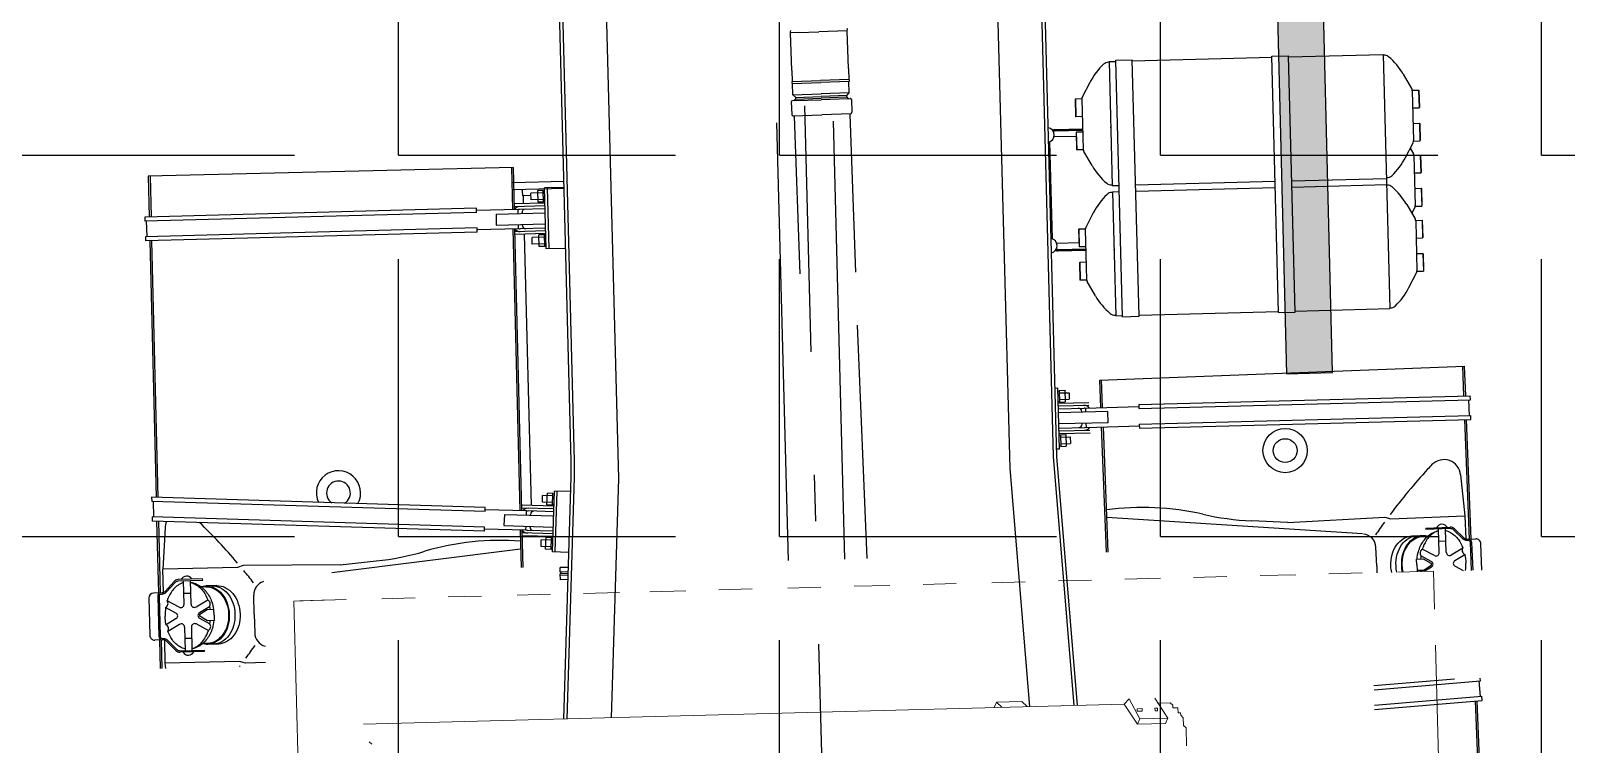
# Model space of a CAD drawing. Header units: metres. Extents: x 668617 to 675126, y 2286318 to 2293677.
# Drawn here: x 669903.33 to 669906.654, y 2287274.101 to 2287275.645 of the extents above; entities that cross this region are included whole.
import ezdxf

# ---------------------------------------------------------------- set-up
doc = ezdxf.new("R2010")
doc.units = ezdxf.units.M
doc.header["$MEASUREMENT"] = 0
doc.linetypes.add('DASHDOT2', pattern=[12.7, 6.35, -3.175, 0, -3.175])
for name, color, linetype in [('2', 7, 'Continuous'), ('DMTG-SH-LINEA DISCONTINUA', 252, 'Continuous'), ('DMTG-ZONA-TRABAJO', 250, 'Continuous')]:
    doc.layers.add(name, color=color, linetype=linetype)

# ---------------------------------------------------------------- blocks, each defined once
blk = doc.blocks.new('A$C0C9960AB')
at = {"layer": '2'}
for p, q in [((978.3, 1183.3), (978.2, 1198.5)), ((1054.2, 1207.6), (987.2, 1207.6)), ((1063.3, 1183.3), (1063.2, 1198.6)), ((1159, 598.5), (1193.1, 1197.8)), ((1166.5, 598), (1200.7, 1197.8)), ((1200.7, 1197.8), (1193.1, 1197.8)), ((1194.4, 596.5), (1228.7, 1197.7)), ((1228.6, 1195.2), (1200.5, 1195.3)), ((1201.9, 596), (1236.2, 1197.7)), ((1236.2, 1197.7), (1228.7, 1197.7)), ((1706.8, 1196.7), (1699.3, 1196.7)), ((1699.3, 597.5), (1699.3, 1196.7)), ((1706.8, 597.5), (1706.8, 1196.7)), ((1734.8, 1194.2), (1706.8, 1194.2)), ((1742.3, 1196.6), (1734.8, 1196.7)), ((1734.8, 597.5), (1734.8, 1196.7)), ((1742.3, 597.5), (1742.3, 1196.6)), ((978.3, 1190.3), (926.6, 1190.4)), ((978.3, 1187.1), (926.6, 1187.2)), ((926.6, 1180.3), (935.6, 1181)), ((935.5, 1046.6), (935.8, 1181)), ((935.6, 1181), (977.9, 1180.9)), ((958.5, 1161.2), (975.9, 1177.8)), ((1057.3, 1191.4), (984.3, 1191.4)), ((1057.3, 1188.9), (984.3, 1188.9)), ((1005.4, 1153.4), (993.2, 1174.8)), ((1015.9, 1159.3), (1005.3, 1177.8)), ((1025.9, 1159.3), (1036.6, 1177.6)), ((1036.3, 1153.2), (1048.7, 1174.5)), ((1192.7, 1189.8), (1063.3, 1190.1)), ((1192.5, 1186.7), (1063.3, 1186.9)), ((1063.7, 1180.7), (1106, 1180.6)), ((1083, 1161.3), (1065.6, 1177.9)), ((1105.5, 1046.2), (1105.8, 1180.6)), ((1180.1, 1175), (1106, 1180.6)), ((1699.3, 1185.6), (1235.6, 1186.6)), ((1699.3, 1188.7), (1235.7, 1189.7)), ((1815.8, 1188.5), (1742.3, 1188.6)), ((1815.8, 1185.3), (1742.3, 1185.5)), ((1814.4, 529.3), (1815.8, 1188.5)), ((955.3, 1109.4), (955.3, 1153.6)), ((1000.2, 1144.4), (957.8, 1144.6)), ((980.3, 1144.5), (980.2, 1131.9)), ((1041.4, 1144.2), (1083.8, 1144)), ((1061.4, 1144.1), (1061.3, 1131.5)), ((1086.3, 1109.5), (1086.3, 1153.7)), ((955.3, 1109.4), (957.8, 1109.4)), ((1000.1, 1131.8), (957.8, 1132.1)), ((969.8, 1103.2), (969.7, 1115.3)), ((1005.3, 1122.8), (992.9, 1101.6)), ((1015.7, 1116.8), (1004.9, 1098.4)), ((1010.6, 1102.6), (1019, 1116.1)), ((1030.6, 1102.5), (1022.4, 1116.1)), ((1025.7, 1116.7), (1036.2, 1098.3)), ((1036.1, 1122.7), (1048.3, 1101.3)), ((1041.4, 1131.6), (1083.8, 1131.4)), ((1071.8, 1103.8), (1071.7, 1115.8)), ((1083.8, 1109.5), (1086.3, 1109.5)), ((968.1, 1083.6), (968, 1103.2)), ((1010.6, 1090.6), (1010.6, 1102.6)), ((1020.6, 1090.5), (1010.6, 1090.6)), ((1020.6, 1090.5), (1030.6, 1090.5)), ((1030.6, 1090.5), (1030.6, 1102.5)), ((1073.6, 1084.2), (1073.5, 1103.8)), ((932.1, 1036), (935.5, 1046.6)), ((932.7, 1000), (932.1, 1036)), ((1105.1, 860.4), (1108.9, 1035.6)), ((1108.9, 1035.6), (1105.5, 1046.2)), ((1020.5, 1017.9), (986.1, 1018)), ((1020.5, 1017.9), (1054.8, 1017.9)), ((1091.6, 876.2), (1125.8, 533.9)), ((1105.1, 860.4), (1110.5, 795.1)), ((1158.7, 523.4), (1163, 598.2)), ((1159, 598.5), (1166.5, 598)), ((1193.7, 521.4), (1197.9, 596.3)), ((1194.4, 596.5), (1201.9, 596)), ((1699.3, 597.5), (1706.8, 597.5)), ((1703.3, 522.5), (1703.3, 597.5)), ((1734.8, 597.5), (1742.3, 597.5)), ((1738.3, 522.5), (1738.3, 597.5)), ((1168.5, 562.9), (1163.4, 474)), ((1188.5, 561.7), (1168.5, 562.9)), ((1188.5, 561.7), (1183.4, 472.9)), ((1710.8, 562.5), (1710.8, 473.5)), ((1730.8, 562.5), (1710.8, 562.5)), ((1730.8, 562.5), (1730.8, 473.5)), ((1159.3, 533.9), (1091.6, 534)), ((1159.1, 530.7), (1091.6, 530.9)), ((1146, 475), (1149.1, 530.8)), ((1150.9, 474.7), (1154.1, 530.8)), ((1703.3, 529.6), (1194.2, 530.7)), ((1703.3, 532.7), (1194.4, 533.8)), ((1195.9, 472.2), (1199.2, 530.7)), ((1200.9, 471.9), (1204.2, 530.6)), ((1693.3, 473.5), (1693.3, 529.6)), ((1698.3, 473.5), (1698.3, 529.6)), ((1814.4, 532.5), (1738.3, 532.6)), ((1814.4, 529.3), (1738.3, 529.5)), ((1743.3, 473.5), (1743.3, 529.5)), ((1748.3, 473.5), (1748.3, 529.5)), ((1773.8, 438.5), (1773.8, 530.4)), ((1786.8, 438.5), (1786.8, 530.4)), ((1155.9, 474.4), (1158.6, 520.7)), ((1158.7, 523.4), (1166.2, 522.9)), ((1164.3, 516), (1165.8, 515.9)), ((1185.8, 514.8), (1187.3, 514.7)), ((1186.2, 521.8), (1193.7, 521.4)), ((1190.9, 472.5), (1193.5, 518.7)), ((1203.2, 512.2), (1693.3, 512.2)), ((1703.3, 522.5), (1710.8, 522.5)), ((1703.3, 473.5), (1703.3, 519.9)), ((1709.3, 515.5), (1710.8, 515.5)), ((1730.8, 522.5), (1738.3, 522.5)), ((1730.8, 515.5), (1732.3, 515.5)), ((1738.3, 473.5), (1738.3, 519.9)), ((1748.3, 512.2), (1762.8, 512.2)), ((1762.8, 498.5), (1762.8, 513.4)), ((1762.8, 513.4), (1771.8, 513.4)), ((1116.9, 447.6), (1118.5, 476.6)), ((1118.2, 471.6), (1228, 465.3)), ((1118.5, 476.6), (1228.3, 470.3)), ((1123.1, 478.8), (1123.7, 488.8)), ((1123.1, 478.8), (1144.1, 477.6)), ((1123.7, 488.8), (1144.7, 487.6)), ((1124, 476.3), (1124.1, 478.8)), ((1127.6, 478.6), (1128.7, 497)), ((1128.7, 497), (1140.7, 496.3)), ((1139.6, 477.9), (1140.7, 496.3)), ((1143, 475.2), (1143.1, 477.7)), ((1144.1, 477.6), (1144.7, 487.6)), ((1203, 474.3), (1203.6, 484.3)), ((1203, 474.3), (1224, 473.1)), ((1203.6, 484.3), (1224.5, 483.1)), ((1203.9, 471.7), (1204, 474.2)), ((1207.5, 474), (1208.6, 492.5)), ((1208.6, 492.5), (1220.5, 491.8)), ((1219.5, 473.3), (1220.5, 491.8)), ((1222.8, 470.6), (1223, 473.1)), ((1224, 473.1), (1224.5, 483.1)), ((1665.8, 438.5), (1665.8, 473.5)), ((1665.8, 473.5), (1775.8, 473.5)), ((1670.3, 486), (1691.3, 486)), ((1670.3, 476), (1670.3, 486)), ((1670.3, 476), (1691.3, 476)), ((1671.3, 473.5), (1671.3, 476)), ((1674.8, 498.5), (1686.8, 498.5)), ((1674.8, 476), (1674.8, 498.5)), ((1686.8, 476), (1686.8, 498.5)), ((1690.3, 473.5), (1690.3, 476)), ((1691.3, 476), (1691.3, 486)), ((1750.3, 486), (1771.3, 486)), ((1750.3, 476), (1750.3, 486)), ((1750.3, 476), (1771.3, 476)), ((1751.3, 473.5), (1751.3, 476)), ((1754.8, 498.5), (1766.8, 498.5)), ((1754.8, 476), (1754.8, 498.5)), ((1766.8, 476), (1766.8, 498.5)), ((1770.3, 473.5), (1770.3, 476)), ((1771.3, 476), (1771.3, 486)), ((1775.8, 438.5), (1775.8, 473.5)), ((816.2, 464.2), (1253, 439.3)), ((816.2, 458.2), (1252.6, 433.3)), ((1067.8, 449.8), (1067.8, 463.5)), ((1067.8, 463.5), (1078.8, 463.5)), ((1075.8, 449.4), (1075.8, 463.5)), ((1078.8, 449.2), (1078.8, 463.5)), ((1078.8, 462), (1081.8, 462)), ((1081.8, 449), (1081.8, 463.5)), ((1081.8, 463.5), (1089.8, 463.5)), ((1089.8, 448.6), (1089.8, 463.5)), ((1098.8, 449.1), (1098.8, 449.1)), ((1226.7, 441.4), (1228.3, 470.3)), ((1665.8, 468.5), (1775.8, 468.5)), ((1281.1, 438.5), (3734.4, 438.5)), ((1281.1, 432.5), (5535, 432.5)), ((816.2, 378), (1248.1, 353.4)), ((1248.1, 353.4), (5520, 352.5)), ((1091.6, 51), (1882.6, 51)), ((1892.9, 19.8), (1608.8, 16.8)), ((1894.1, 21.6), (1894.6, -30.7)), ((1919.5, 24.1), (1896.6, 23.8)), ((1921.5, 18.6), (1921.5, 22.1)), ((1921.5, 18.6), (1922, -30.2)), ((1924.3, 15.8), (1921.5, 18.6)), ((1924.3, 15.8), (1924.8, -30.2)), ((1924.3, 15.8), (1927.2, 15.8)), ((1924.3, 15.8), (1924.3, 15.8)), ((1927.2, 15.8), (1932.1, 20.9)), ((1927.2, 15.8), (1927.7, -30.2)), ((1932.1, 20.9), (1952.4, 21.1)), ((1932.1, 20.9), (1932.6, -30.1)), ((1952.4, 21.1), (1952.9, -29.9)), ((1976.2, 21.5), (1956.2, 21.3)), ((1956.2, 21.3), (1956.7, -29.9)), ((1976.2, 21.5), (2044.2, 22.2)), ((2044.4, 7.6), (2044.2, 22.2)), ((2044.4, 7.6), (2044.7, -29)), ((1091.6, -51), (1882.6, -51)), ((1895.2, -82.6), (1894.6, -30.3)), ((1922.5, -79), (1922, -30.2)), ((1925.3, -76.2), (1924.8, -30.2)), ((1928.1, -76.2), (1927.7, -30.2)), ((1933.1, -81.1), (1932.6, -30.1)), ((1953.4, -80.9), (1952.9, -29.9)), ((1957.2, -81.1), (1956.7, -29.9)), ((2045.2, -80.2), (2044.7, -29)), ((1893.9, -80.8), (1608.8, -83.8)), ((1925.3, -76.2), (1922.5, -79)), ((1922.5, -79), (1922.6, -82.5)), ((1925.3, -76.2), (1925.3, -76.2)), ((1925.3, -76.2), (1928.1, -76.2)), ((1928.1, -76.2), (1933.1, -81.1)), ((1933.1, -81.1), (1953.4, -80.9)), ((1977.2, -80.9), (1957.2, -81.1)), ((1977.2, -80.9), (2045.2, -80.2)), ((1513.2, -84.5), (1091.6, -90.3)), ((1920.6, -84.5), (1897.7, -84.8)), ((816.2, -378), (1248.1, -353.4)), ((1248.1, -353.4), (5520, -352.5)), ((816.2, -458.2), (1266.8, -432.5)), ((816.2, -464.2), (1267, -438.5)), ((1266.8, -432.5), (5535, -432.5)), ((1267, -438.5), (3734.4, -438.5)), ((1280.4, -438.5), (1280.4, -443.5)), ((1280.4, -443.5), (1390.4, -443.5)), ((1285.9, -443.5), (1285.9, -446)), ((1304.9, -443.5), (1304.9, -446)), ((1307.9, -443.5), (1307.9, -499.5)), ((1312.9, -443.5), (1312.9, -499.4)), ((1317.9, -443.5), (1317.9, -489.9)), ((1325.4, -532.5), (1325.4, -443.5)), ((1345.4, -532.5), (1345.4, -443.5)), ((1352.9, -443.5), (1352.9, -489.9)), ((1357.9, -443.5), (1357.9, -498.9)), ((1362.9, -443.5), (1362.9, -498.8)), ((1365.9, -443.5), (1365.9, -446)), ((1384.9, -443.5), (1384.9, -446)), ((1390.4, -438.5), (1390.4, -443.5)), ((1659.7, -441), (1835.3, -441)), ((1305.9, -446), (1284.9, -446)), ((1284.9, -446), (1284.9, -456)), ((1305.9, -456), (1284.9, -456)), ((1289.4, -446), (1289.4, -463.5)), ((1301.4, -463.5), (1289.4, -463.5)), ((1301.4, -446), (1301.4, -463.5)), ((1305.9, -446), (1305.9, -456)), ((1385.9, -446), (1364.9, -446)), ((1364.9, -446), (1364.9, -456)), ((1385.9, -456), (1364.9, -456)), ((1369.4, -446), (1369.4, -463.5)), ((1381.4, -463.5), (1369.4, -463.5)), ((1381.4, -446), (1381.4, -463.5)), ((1385.9, -446), (1385.9, -456)), ((1638, -450.5), (1638, -500.5)), ((1639.3, -451), (1639.3, -500.5)), ((1640.5, -451), (1640.5, -500.5)), ((1651.4, -488.5), (1651.4, -449)), ((1843.7, -488.5), (1843.7, -449)), ((1854.5, -451), (1854.5, -500.5)), ((1855.8, -451), (1855.8, -500.5)), ((1857, -450.5), (1857, -500.5)), ((1325.4, -492.5), (1317.9, -492.5)), ((1317.9, -492.5), (1317.9, -588.9)), ((1323.9, -485.5), (1325.4, -485.5)), ((1345.4, -485.5), (1346.9, -485.5)), ((1352.9, -492.5), (1345.4, -492.5)), ((1352.9, -492.5), (1352.9, -588.9)), ((1583.9, -489), (1584.4, -488.5)), ((1615.9, -489), (1583.9, -489)), ((1583.9, -500.5), (1583.9, -489)), ((1615.4, -488.5), (1584.4, -488.5)), ((1615.9, -489), (1615.4, -488.5)), ((1615.9, -500.6), (1615.9, -489)), ((1643.9, -489), (1644.4, -488.5)), ((1643.9, -500.5), (1643.9, -489)), ((1675.9, -489), (1643.9, -489)), ((1675.4, -488.5), (1644.4, -488.5)), ((1675.9, -489), (1675.4, -488.5)), ((1675.9, -500.6), (1675.9, -489)), ((1819.1, -489), (1819.6, -488.5)), ((1819.1, -500.5), (1819.1, -489)), ((1851.1, -489), (1819.1, -489)), ((1850.6, -488.5), (1819.6, -488.5)), ((1851.1, -489), (1850.6, -488.5)), ((1851.1, -500.6), (1851.1, -489)), ((1879.1, -489), (1879.6, -488.5)), ((1911.1, -489), (1879.1, -489)), ((1879.1, -500.5), (1879.1, -489)), ((1910.6, -488.5), (1879.6, -488.5)), ((1911.1, -489), (1910.6, -488.5)), ((1911.1, -500.6), (1911.1, -489)), ((1091.6, -523.3), (1317.9, -520.7)), ((1091.6, -526.5), (1317.9, -523.9)), ((1112.4, -986.5), (1154.2, -525.8)), ((1352.9, -520.3), (1402.8, -519.7)), ((1352.9, -523.5), (1402.8, -522.9)), ((1402.8, -519.7), (1410.4, -1178.9)), ((1554.9, -515.9), (1581.1, -501.5)), ((1674.9, -500.5), (1585, -500.5)), ((1705, -515.9), (1678.7, -501.5)), ((1790.1, -515.9), (1816.3, -501.5)), ((1910.1, -500.5), (1820.2, -500.5)), ((1940.2, -515.9), (1913.9, -501.5)), ((1325.4, -532.5), (1345.4, -532.5)), ((1517.9, -551.5), (1517.9, -563.5)), ((1741.9, -551.5), (1517.9, -551.5)), ((1519.3, -551.5), (1519.3, -550.4)), ((1636.9, -551.5), (1636.9, -550.4)), ((1740.5, -551.5), (1740.6, -550.4)), ((1741.9, -551.5), (1741.9, -563.5)), ((1753.1, -551.5), (1753.1, -563.5)), ((1977.1, -551.5), (1753.1, -551.5)), ((1754.5, -551.5), (1754.5, -550.4)), ((1858.1, -551.5), (1858.2, -550.4)), ((1975.7, -551.5), (1975.8, -550.4)), ((1977.1, -551.5), (1977.1, -563.5)), ((1515.9, -563.5), (1515.9, -593.5)), ((1515.9, -563.5), (1979.1, -563.5)), ((1979.1, -563.5), (1979.1, -593.5)), ((1321.4, -588.9), (1313.9, -588.9)), ((1313.9, -588.9), (1313.9, -1187.7)), ((1321.4, -588.9), (1321.4, -1187.7)), ((1356.9, -588.9), (1349.4, -588.9)), ((1349.4, -588.9), (1349.4, -1187.7)), ((1356.9, -588.9), (1356.9, -1187.7)), ((1515.9, -593.5), (1979.1, -593.5)), ((1517.9, -593.5), (1517.9, -845.5)), ((1741.9, -593.5), (1741.9, -845.5)), ((1753.1, -593.5), (1753.1, -845.5)), ((1977.1, -593.5), (1977.1, -845.5)), ((1136.6, -852.4), (1141.3, -787.1)), ((1136.6, -852.4), (1142, -1027.5)), ((1515.9, -845.5), (1515.9, -875.5)), ((1515.9, -845.5), (1979.1, -845.5)), ((1979.1, -845.5), (1979.1, -875.5)), ((1515.9, -875.5), (1979.1, -875.5)), ((1517.9, -875.5), (1517.9, -1046.5)), ((1741.9, -875.5), (1741.9, -1046.5)), ((1753.1, -875.5), (1753.1, -1046.5)), ((1977.1, -875.5), (1977.1, -1046.5)), ((795.2, -1000), (806.3, -1194.8)), ((802.7, -1000), (813.8, -1194.4)), ((830.7, -1000), (841.7, -1192.8)), ((838.3, -1000), (846.6, -1145.8)), ((1053.4, -1010.7), (1041.6, -1010.9)), ((1053.4, -1010.7), (1087.7, -1010.3)), ((1142, -1027.5), (1138.7, -1038.2)), ((1138.7, -1038.2), (1140.3, -1172.5)), ((1977.1, -1046.5), (1517.9, -1046.5)), ((1519.3, -1046.5), (1519.3, -1047.6)), ((1740.5, -1046.5), (1740.6, -1047.6)), ((1754.5, -1046.5), (1754.5, -1047.6)), ((1975.7, -1046.5), (1975.8, -1047.6)), ((1106.6, -1075.7), (1107, -1095.3)), ((1049.5, -1109.5), (1041.6, -1096.1)), ((1054.3, -1083.3), (1044.3, -1083.4)), ((1044.3, -1083.4), (1044.4, -1095.4)), ((1044.4, -1095.4), (1052.8, -1108.9)), ((1054.3, -1083.3), (1064.3, -1083.2)), ((1064.4, -1095.2), (1056.2, -1108.8)), ((1059.6, -1109.5), (1070, -1091)), ((1064.3, -1083.2), (1064.4, -1095.2)), ((1070, -1115.4), (1082.1, -1093.9)), ((1105.3, -1095.3), (1105.5, -1107.4)), ((1119.8, -1101.3), (1117.3, -1101.3)), ((1119.8, -1101.3), (1120.4, -1145.5)), ((1554.9, -1082.1), (1581.1, -1096.5)), ((1583.9, -1097.5), (1583.9, -1109)), ((1615.9, -1109), (1583.9, -1109)), ((1583.9, -1109), (1584.4, -1109.5)), ((1674.9, -1097.5), (1585, -1097.5)), ((1615.9, -1109), (1615.4, -1109.5)), ((1615.9, -1097.4), (1615.9, -1109)), ((1643.9, -1097.5), (1643.9, -1109)), ((1643.9, -1109), (1644.4, -1109.5)), ((1675.9, -1109), (1643.9, -1109)), ((1675.9, -1109), (1675.4, -1109.5)), ((1675.9, -1097.4), (1675.9, -1109)), ((1705, -1082.1), (1678.7, -1096.5)), ((1688.7, -1091), (1698.7, -1096.5)), ((1701.5, -1097.5), (1701.5, -1109)), ((1701.5, -1109), (1702, -1109.5)), ((1733.5, -1109), (1701.5, -1109)), ((1792.5, -1097.5), (1702.6, -1097.5)), ((1733.5, -1109), (1733, -1109.5)), ((1733.5, -1097.4), (1733.5, -1109)), ((1761.5, -1097.5), (1761.5, -1109)), ((1761.5, -1109), (1762, -1109.5)), ((1793.5, -1109), (1761.5, -1109)), ((1790.1, -1082.1), (1816.3, -1096.5)), ((1793.5, -1109), (1793, -1109.5)), ((1793.5, -1097.4), (1793.5, -1109)), ((1806.3, -1091), (1796.3, -1096.5)), ((1819.1, -1097.5), (1819.1, -1109)), ((1819.1, -1109), (1819.6, -1109.5)), ((1851.1, -1109), (1819.1, -1109)), ((1910.1, -1097.5), (1820.2, -1097.5)), ((1851.1, -1109), (1850.6, -1109.5)), ((1851.1, -1097.4), (1851.1, -1109)), ((1879.1, -1097.5), (1879.1, -1109)), ((1911.1, -1109), (1879.1, -1109)), ((1879.1, -1109), (1879.6, -1109.5)), ((1911.1, -1109), (1910.6, -1109.5)), ((1911.1, -1097.4), (1911.1, -1109)), ((1940.2, -1082.1), (1913.9, -1096.5)), ((1075.3, -1124.3), (1117.6, -1124)), ((1075.4, -1136.9), (1117.8, -1136.5)), ((1095.3, -1136.7), (1095.2, -1124.2)), ((1615.4, -1109.5), (1584.4, -1109.5)), ((1675.4, -1109.5), (1644.4, -1109.5)), ((1733, -1109.5), (1702, -1109.5)), ((1793, -1109.5), (1762, -1109.5)), ((1850.6, -1109.5), (1819.6, -1109.5)), ((1910.6, -1109.5), (1879.6, -1109.5)), ((1049.9, -1152.1), (1041.6, -1166.8)), ((1059.9, -1152), (1070.7, -1170.3)), ((1070.3, -1145.9), (1082.8, -1167.2)), ((1117.3, -1153.1), (1100.1, -1170)), ((700.4, -1183.9), (805.6, -1182.7)), ((700.4, -1187.1), (805.8, -1185.8)), ((813.6, -1191.9), (841.6, -1190.3)), ((1041.6, -1181.9), (1091.9, -1181.1)), ((1041.6, -1184.4), (1092, -1183.6)), ((1097.9, -1175.4), (1098.1, -1190.7)), ((1097.9, -1179.3), (1313.9, -1176.8)), ((1098, -1182.5), (1313.9, -1180)), ((1140.5, -1172.5), (1098.2, -1173)), ((1214.5, -1166.3), (1140.5, -1172.5)), ((1313.9, -1187.7), (1321.4, -1187.7)), ((1321.4, -1185.2), (1349.4, -1185.2)), ((1349.4, -1187.7), (1356.9, -1187.7)), ((1356.9, -1176.3), (1410.3, -1175.7)), ((1356.9, -1179.5), (1410.4, -1178.9)), ((806.3, -1194.8), (813.8, -1194.4)), ((841.7, -1192.8), (846.6, -1192.5)), ((1041.6, -1200.5), (1089.2, -1199.8))]:
    blk.add_line(p, q, dxfattribs=at)
for points in [[(980.8, 1185.4), (980.8, 1183.3, -0.20506), (977.7, 1176), (960.3, 1159.4, 0.20506), (957.8, 1153.6), (957.8, 1109.4)], [(961.1, 1144.6, -0.084156), (964.6, 1153.3, -0.107079), (978.3, 1167.4, -0.064675), (993.2, 1174.8, -0.068126)], [(1005.3, 1177.8, -0.043916), (1021, 1179.1, -0.068126)], [(1036.6, 1177.6, 0.043916), (1021, 1179.1, 0.068126)], [(1080.6, 1144, 0.084156), (1077.1, 1152.7, 0.107079), (1063.6, 1167, 0.064675), (1048.7, 1174.5, 0.068126)], [(1060.8, 1185.4), (1060.8, 1183.3, 0.20506), (1063.9, 1176.1), (1081.3, 1159.5, -0.20506), (1083.8, 1153.7), (1083.8, 1109.5)], [(1010.6, 1091.2, -0.044934), (996.9, 1094.3, -0.086942), (978, 1104.3, -0.105707), (964.7, 1120.1, -0.088071), (960.8, 1132, -0.124307)], [(961, 1132, 0.084156), (964.5, 1123.3, 0.107079), (978, 1109.1, 0.064675), (992.9, 1101.6, 0.068126)], [(1071.7, 1114.1, -0.084215), (1073.5, 1103.8, -0.12456), (1069.8, 1088.9, -0.105746), (1058.2, 1075.1, -0.086826), (1041.7, 1066.4, -0.076966), (1021, 1063.1, -0.076966), (1000.2, 1066.2, -0.086826), (983.6, 1074.7, -0.105746), (971.9, 1088.4, -0.12456), (968, 1103.2, -0.12456)], [(968, 1103.2, -0.084215), (969.7, 1113.6, -0.105746)], [(1080.8, 1131.4, -0.088071), (1076.8, 1119.5, -0.105707), (1063.3, 1103.9, -0.086942), (1044.3, 1094.1, -0.045103), (1030.6, 1091.1, -0.077139)], [(1080.5, 1131.4, -0.084156), (1076.9, 1122.8, -0.107079), (1063.3, 1108.7, -0.064675), (1048.3, 1101.3, -0.068126)], [(1073.6, 1093.5, -0.12456), (1069.9, 1078.6, -0.105746), (1058.3, 1064.8, -0.086826), (1041.8, 1056.1, -0.076966), (1021, 1052.8, -0.076966), (1000.2, 1055.9, -0.086826), (983.7, 1064.5, -0.105746), (971.9, 1078.1, -0.12456), (968.1, 1093, -0.12456)], [(1073.6, 1084.2, -0.12456), (1069.9, 1069.3, -0.105746), (1058.3, 1055.5, -0.086826), (1041.8, 1046.8, -0.076966), (1021.1, 1043.5, -0.076966), (1000.3, 1046.6, -0.086826), (983.7, 1055.1, -0.105746), (972, 1068.8, -0.12456), (968.1, 1083.6, -0.12456)], [(1071.8, 1103.8, -0.124042), (1068.2, 1089.3, -0.105665), (1057, 1075.9, -0.087065), (1041, 1067.5, -0.077321), (1021, 1064.2, -0.077321), (1000.9, 1067.3, -0.087065), (984.8, 1075.6, -0.105665), (973.5, 1088.8, -0.124042), (969.8, 1103.2, -0.124042)], [(1004.9, 1098.4, 0.015947), (1010.6, 1097.6, 0.068126)], [(1036.2, 1098.3, -0.015947), (1030.6, 1097.5, -0.068126)], [(1041.6, -1037.5, -0.042502), (1053.1, -1036.3, -0.076966), (1074, -1039.1, -0.086826), (1090.7, -1047.4, -0.105746), (1102.6, -1060.9, -0.12456), (1106.6, -1075.7)], [(1041.6, -1046.8, -0.043149), (1053.3, -1045.6, -0.076966), (1074.1, -1048.4, -0.086826), (1090.8, -1056.7, -0.105746), (1102.8, -1070.2, -0.12456), (1106.8, -1085)], [(1041.6, -1057.1, -0.043863), (1053.5, -1055.9, -0.076966), (1074.3, -1058.7, -0.086826), (1091, -1067, -0.105746), (1103, -1080.5, -0.12456), (1107, -1095.3)], [(1041.6, -1058.3, -0.045697), (1053.5, -1057, -0.077321), (1073.7, -1059.8, -0.087065), (1089.8, -1067.8, -0.105665), (1101.3, -1080.9, -0.124042), (1105.3, -1095.3)], [(1041.6, -1084.4, -0.008884), (1044.3, -1084)], [(1041.6, -1090.7, -0.007898), (1044.4, -1090.3)], [(1064.3, -1083.9, -0.044934), (1078.1, -1086.8, -0.086942), (1097.1, -1096.5, -0.105707), (1110.6, -1112.1, -0.088071), (1114.6, -1124, -0.124307)], [(1070, -1091, 0.015947), (1064.4, -1090.2, 0.068126)], [(1114.4, -1124, 0.084156), (1110.8, -1115.3, 0.107079), (1097.1, -1101.3, 0.064675), (1082.1, -1093.9, 0.068126)], [(1095.4, -1177.6), (1095.4, -1175.5, -0.20506), (1098.4, -1168.2), (1115.5, -1151.3, 0.20506), (1117.9, -1145.5), (1117.3, -1101.3)], [(1107, -1095.3, -0.084215), (1105.5, -1105.6, -0.105746)], [(1114.5, -1136.6, -0.084156), (1111.1, -1145.3, -0.107079), (1097.6, -1159.6, -0.064675), (1082.8, -1167.2, -0.068126)], [(1041.6, -1171, 0.03782), (1055.1, -1171.9)], [(1070.7, -1170.3, -0.043916), (1055.1, -1171.9, -0.068126)]]:
    blk.add_lwpolyline(points, format="xyb", dxfattribs=at)
at = {"layer": '2', "color": 7, "linetype": 'DASHDOT2', "ltscale": 70}
blk.add_lwpolyline([(-3394.8, 0), (6101.9, 0)], dxfattribs=at)
at = {"layer": '2'}
for radius in [40, 21.5]:
    blk.add_circle((1266.6, -850.9), radius, dxfattribs=at)
for centre, radius, start, end in [((987.2, 1198.6), 9, 90.0408, 180.0408), ((1054.2, 1198.6), 9, 0.0408, 90.0408), ((970.8, 1183.3), 7.5, 313.6872, 0.0408), ((984.3, 1185.4), 6, 90.0408, 180.0408), ((984.3, 1185.4), 3.5, 90.0408, 180.0408), ((998, 1181.6), 8.28, 235.2796, 332.8275), ((1044.1, 1181.4), 8.28, 206.5958, 304.1437), ((1057.3, 1185.4), 6, 0.0408, 90.0408), ((1057.3, 1185.4), 3.5, 0.0408, 90.0408), ((1070.8, 1183.3), 7.5, 180.0408, 226.3944), ((1178.6, 1145), 30, 64.2611, 87.2552), ((960.1, 1138.6), 10.8, 116.7028, 243.3789), ((965.8, 1153.6), 10.5, 133.6872, 180.0408), ((1000.2, 1150.4), 6, 269.7117, 29.7117), ((1021.1, 1162.3), 6, 209.7117, 268.1222), ((1020.7, 1162.3), 6, 271.3011, 329.7117), ((1041.5, 1150.2), 6, 149.7117, 269.7117), ((1075.8, 1153.7), 10.5, 0.0408, 46.3944), ((1081.4, 1138.7), 10.8, 296.7028, 63.3789), ((1000.1, 1125.8), 6, 329.7117, 89.7117), ((1020.8, 1113.7), 6, 91.3011, 149.7117), ((1020.7, 1115), 2, 31.2005, 148.2228), ((1020.5, 1113.7), 6, 29.7117, 88.1222), ((1041.3, 1125.6), 6, 89.7117, 209.7117), ((450.2, 1867.6), 1056, 308.8907, 314.3402), ((1000.2, 1105.5), 8.28, 208.4154, 305.9633), ((1041.1, 1105.3), 8.28, 233.46, 331.0079), ((1594.4, 1865.1), 1056, 230.7722, 230.8616), ((1594.4, 1865.1), 1056, 231.8052, 233.3331), ((450.2, 1867.6), 1056, 306.4191, 307.947), ((986.1, 993), 25, 89.874, 163.7933), ((1054.7, 992.9), 25, 16.5614, 89.8782), ((1235.1, 860.2), 40, 239.8055, 113.6742), ((1235.1, 860.2), 21.5, 209.31, 144.1697), ((1608.8, 835.8), 500, 184.6666, 194.8956), ((655.6, 582.3), 486.4, 354.2905, 14.8956), ((1164.6, 520.4), 11, 119.7956, 176.7398), ((1187.5, 519.1), 11, 356.7398, 53.6841), ((1709.3, 519.9), 11, 123.0557, 180), ((1732.3, 519.9), 11, 0, 56.9443), ((1164, 510), 6, 86.7398, 176.7398), ((1164.6, 520.4), 6, 150.6478, 176.7398), ((1186.9, 508.7), 6, 356.7398, 86.7398), ((1187.5, 519.1), 6, 356.7398, 22.8318), ((1709.3, 519.9), 6, 153.908, 180), ((1709.3, 509.5), 6, 90, 180), ((1732.3, 509.5), 6, 0, 90), ((1732.3, 519.9), 6, 0, 26.092), ((1771.8, 515.4), 2, 270, 0), ((1281.1, 932.5), 500, 266.7398, 270), ((1281.1, 932.5), 494, 266.7398, 270), ((1892.9, 21.8), 2, 270.5775, 309.046), ((1896.7, 21.2), 2.6, 90.5775, 171.2097), ((1919.5, 22.1), 2, 0.5775, 90.5775), ((1954.3, 20.1), 2.23, 34.7234, 152.4494), ((2046.1, 20), 2.93, 45.2994, 130.0592), ((1893.9, -82.8), 2, 52.109, 90.5775), ((1897.7, -82.2), 2.6, 189.9453, 270.5775), ((1920.6, -82.5), 2, 270.5775, 0.5775), ((1955.3, -79.8), 2.23, 208.7056, 326.4316), ((2047.1, -77.9), 2.93, 231.0958, 315.8556), ((1647.5, -435.7), 13.3, 192.1449, 347.8551), ((1847.5, -435.7), 13.3, 192.1449, 347.8551), ((1650, -450.5), 12, 157.2919, 180), ((1651.8, -451), 12.5, 159.8392, 180), ((1650.5, -451), 10, 158.8758, 180), ((1654.4, -449), 3, 168.7783, 180), ((1840.7, -449), 3, 0, 11.2217), ((1844.5, -451), 10, 0, 21.1242), ((1843.3, -451), 12.5, 0, 20.1608), ((1845, -450.5), 12, 0, 22.7081), ((1323.9, -489.9), 11, 180, 236.9443), ((1323.9, -479.5), 6, 180, 270), ((1323.9, -489.9), 6, 180, 206.092), ((1346.9, -479.5), 6, 270, 0), ((1346.9, -489.9), 6, 333.908, 0), ((1346.9, -489.9), 11, 303.0557, 0), ((684.4, -578.5), 486.4, 345.6419, 6.2378), ((1614.9, -625.5), 125, 118.7187, 137.7908), ((1585, -508.5), 8, 90, 118.7187), ((1674.9, -508.5), 8, 61.2813, 90), ((1644.9, -625.5), 125, 42.2092, 61.2813), ((1850.1, -625.5), 125, 118.7187, 137.7908), ((1820.2, -508.5), 8, 90, 118.7187), ((1910.1, -508.5), 8, 61.2813, 90), ((1880.1, -625.5), 125, 42.2092, 61.2813), ((1531.2, -549.6), 12, 137.7908, 183.7999), ((1728.6, -549.6), 12, 356.2001, 42.2092), ((1766.4, -549.6), 12, 137.7908, 183.7999), ((1963.8, -549.6), 12, 356.2001, 42.2092), ((1640, -823.1), 500, 165.6419, 175.8709), ((1087.4, -985.3), 25, 270.6593, 353.27), ((491.2, -1865.6), 1056, 52.5905, 54.1184), ((491.2, -1865.6), 1056, 45.9001, 51.6468), ((1531.2, -1048.4), 12, 176.2001, 222.2092), ((1728.6, -1048.4), 12, 317.7908, 3.7999), ((1766.4, -1048.4), 12, 176.2001, 222.2092), ((1963.8, -1048.4), 12, 317.7908, 3.7999), ((1614.9, -972.5), 125, 222.2092, 241.2813), ((1644.9, -972.5), 125, 298.7187, 317.7908), ((1850.1, -972.5), 125, 222.2092, 241.2813), ((1880.1, -972.5), 125, 298.7187, 317.7908), ((1054.5, -1107.8), 2, 211.9858, 329.0081), ((1074.9, -1098), 8.28, 29.2006, 126.7485), ((491.2, -1865.6), 1056, 45.2802, 45.9001), ((1585, -1089.5), 8, 241.2813, 270), ((1674.9, -1089.5), 8, 270, 298.7187), ((1702.6, -1089.5), 8, 241.2813, 270), ((1792.5, -1089.5), 8, 270, 298.7187), ((1820.2, -1089.5), 8, 241.2813, 270), ((1910.1, -1089.5), 8, 270, 298.7187), ((1054.7, -1106.5), 6, 210.4969, 268.9075), ((1054.3, -1106.5), 6, 272.0863, 330.4969), ((1075.2, -1118.3), 6, 150.4969, 270.4969), ((1075.4, -1142.9), 6, 90.4969, 210.4969), ((1115.4, -1130.5), 10.8, 297.488, 64.1642), ((1212.8, -1136.3), 30, 273.2823, 44.4322), ((1055.1, -1155.1), 6, 92.0863, 150.4969), ((1054.8, -1155.1), 6, 30.4969, 88.9075), ((1109.9, -1145.6), 10.5, 314.4725, 0.8261), ((1078.1, -1174), 8.28, 56.0649, 153.6128), ((1089.1, -1190.9), 9, 270.8261, 0.8261), ((1091.9, -1177.6), 3.5, 270.8261, 0.8261), ((1091.9, -1177.6), 6, 270.8261, 0.8261), ((1105.4, -1175.3), 7.5, 134.4725, 180.8261)]:
    blk.add_arc(centre, radius, start, end, dxfattribs=at)
blk = doc.blocks.new('A$C29826394')
at = {"layer": '2', "linetype": 'Continuous', "lineweight": 20}
blk.add_line((714.7, 1265.8), (1042.1, 1265.8), dxfattribs=at)
for points in [[(-751.6, 1265.8), (-751.6, 1261.2), (-760.8, 1261.2), (-760.8, 1256.6), (-765.5, 1256.6), (-770.1, 1252), (-774.7, 1252), (-774.7, 1247.4), (-779.3, 1247.4), (-779.3, 1238.1), (-783.9, 1238.1), (-783.9, 1233.5), (-788.5, 1233.5)], [(714.7, 1265.8), (-751.6, 1265.8)], [(-355.1, 1265.8), (-336.6, 1261.2), (-322.8, 1252), (-309, 1233.5), (-309, 1215.1)], [(1042.1, 1215.1), (1042.1, 1265.8)], [(1042.1, 1194.8), (1042.1, 1254.8)], [(-793.1, 1042.1), (-793.1, 1240.4)], [(-783.9, 1213.3), (-793.1, 1222.5)], [(-636.3, 1233.5), (-604.1, 1233.5), (-590.2, 1224.3), (-581, 1210.5), (-581, 1178.2), (-590.2, 1164.4), (-604.1, 1155.1), (-622.5, 1150.5), (-636.3, 1155.1), (-650.2, 1164.4), (-659.4, 1178.2), (-664, 1192), (-659.4, 1210.5), (-650.2, 1224.3), (-636.3, 1233.5)], [(-622.5, 1224.3), (-608.7, 1219.7), (-599.5, 1215.1), (-594.8, 1205.9), (-590.2, 1192), (-599.5, 1173.6), (-608.7, 1169), (-622.5, 1164.4), (-641, 1173.6), (-650.2, 1192), (-645.6, 1205.9), (-641, 1215.1), (-622.5, 1224.3)], [(-304.3, 1222.5), (-313.6, 1213.3)], [(-304.3, 1042.1), (-304.3, 1240.4)], [(1042.1, 1171.2), (1042.1, 1231.2)], [(-788.5, 1204), (-783.9, 1213.3)], [(-313.6, 1213.3), (-783.9, 1213.3)], [(-774.7, 1204), (-779.3, 1213.3)], [(-779.3, 1148.7), (-774.7, 1204)], [(-774.7, 1153.3), (-774.7, 1208.6)], [(-318.2, 1213.3), (-322.8, 1204)], [(-322.8, 1208.6), (-322.8, 1153.3)], [(-309, 1208.6), (-318.2, 1208.6)], [(-299.7, 1199.4), (-309, 1208.6)], [(-299.7, 1167.1), (-299.7, 1199.4)], [(-309, 1185.6), (-318.2, 1181), (-309, 1176.4), (-304.3, 1181), (-309, 1185.6)], [(-309, 1157.9), (-299.7, 1167.1)], [(-793.1, 1144.1), (-783.9, 1153.3)], [(-313.6, 1148.7), (-783.9, 1148.7)], [(-779.3, 1153.3), (-774.7, 1162.5)], [(-779.3, 1148.7), (-779.3, 1153.3)], [(-322.8, 1162.5), (-318.2, 1153.3)], [(-309, 1157.9), (-318.2, 1157.9)], [(-318.2, 1148.7), (-318.2, 1153.3)], [(-313.6, 1153.3), (-304.3, 1144.1)], [(1042.1, 1046.7), (1042.1, 1106.7)], [(-783.9, 1032.9), (-793.1, 1042.1)], [(-788.5, 1023.7), (-783.9, 1032.9)], [(-313.6, 1032.9), (-783.9, 1032.9)], [(-774.7, 1028.3), (-779.3, 1032.9)], [(-774.7, 973), (-774.7, 1032.9)], [(-318.2, 1032.9), (-322.8, 1028.3)], [(-322.8, 1032.9), (-322.8, 973)], [(-309, 1028.3), (-318.2, 1028.3)], [(-304.3, 1042.1), (-313.6, 1032.9)], [(-299.7, 1023.7), (-309, 1028.3)], [(-793.1, 963.7), (-788.5, 1023.7)], [(-779.3, 973), (-774.7, 1023.7)], [(-309, 1009.9), (-318.2, 1005.2), (-309, 1000.6), (-304.3, 1005.2), (-309, 1009.9)], [(-299.7, 986.8), (-299.7, 1023.7)], [(-793.1, 963.7), (-783.9, 973)], [(-313.6, 973), (-783.9, 973)], [(-779.3, 973), (-774.7, 982.2)], [(-322.8, 982.2), (-318.2, 973)], [(-309, 977.6), (-318.2, 977.6)], [(-313.6, 973), (-304.3, 963.7)], [(-309, 977.6), (-299.7, 986.8)], [(1042.1, 926.9), (1042.1, 986.8)], [(-793.1, 608.7), (-793.1, 963.7)], [(-548.7, 963.7), (-502.6, 954.5), (-465.7, 926.9), (-451.9, 913), (-442.7, 890), (-433.5, 843.9), (-438.1, 820.8), (-442.7, 802.4), (-451.9, 783.9), (-465.7, 765.5), (-484.2, 751.6), (-502.6, 742.4), (-525.7, 733.2), (-571.8, 733.2), (-594.8, 742.4), (-613.3, 751.6), (-631.7, 765.5), (-645.6, 783.9), (-664, 820.8), (-664, 866.9), (-645.6, 913), (-631.7, 926.9), (-594.8, 954.5), (-548.7, 963.7)], [(-309, 608.7), (-304.3, 627.1), (-304.3, 963.7)], [(-511.8, 931.5), (-516.5, 926.9), (-511.8, 922.2), (-507.2, 926.9), (-511.8, 931.5)], [(-562.6, 913), (-534.9, 913), (-521.1, 908.4), (-502.6, 894.6), (-493.4, 885.4), (-484.2, 857.7), (-484.2, 834.6), (-488.8, 820.8), (-502.6, 797.7), (-521.1, 783.9), (-534.9, 783.9), (-548.7, 779.3), (-562.6, 783.9), (-576.4, 783.9), (-585.6, 793.1), (-594.8, 797.7), (-608.7, 820.8), (-613.3, 834.6), (-613.3, 857.7), (-604.1, 885.4), (-585.6, 903.8), (-576.4, 908.4), (-562.6, 913)], [(1042.1, 802.4), (1042.1, 862.3)], [(-636.3, 843.9), (-641, 839.2), (-636.3, 834.6), (-631.7, 839.2), (-636.3, 843.9)], [(-498, 779.3), (-502.6, 774.7), (-498, 770.1), (-488.8, 774.7), (-498, 779.3)], [(-608.7, 710.1), (-599.5, 719.3), (-585.6, 728.6)], [(-488.8, 728.6), (-585.6, 728.6)], [(-488.8, 728.6), (-475, 724), (-470.3, 710.1)], [(1042.1, 677.8), (1042.1, 742.4)], [(-622.5, 687.1), (-617.9, 700.9), (-608.7, 710.1)], [(-465.7, 691.7), (-470.3, 710.1)], [(-631.7, 599.5), (-617.9, 687.1)], [(-622.5, 350.5), (-622.5, 668.6)], [(-461.1, 608.7), (-465.7, 691.7)], [(1042.1, 558), (1042.1, 622.5)], [(-774.7, 567.2), (-779.3, 576.4), (-788.5, 585.6), (-793.1, 608.7)], [(-631.7, -834.6), (-631.7, 599.5)], [(-461.1, 585.6), (-461.1, 608.7)], [(-456.5, 585.6), (-461.1, 585.6)], [(-456.5, 576.4), (-456.5, 585.6)], [(-313.6, 576.4), (-313.6, 585.6)], [(-313.6, 585.6), (-309, 585.6)], [(-309, 585.6), (-309, 608.7)], [(-774.7, 548.7), (-774.7, 567.2)], [(-451.9, 571.8), (-456.5, 576.4)], [(-451.9, 571.8), (-442.7, 567.2)], [(-442.7, 562.6), (-442.7, 567.2)], [(-433.5, 562.6), (-442.7, 562.6)], [(-433.5, 562.6), (-424.2, 558)], [(-424.2, 553.3), (-345.8, 553.3), (-341.2, 558), (-336.6, 558), (-336.6, 562.6), (-327.4, 562.6), (-327.4, 567.2)], [(-424.2, 553.3), (-424.2, 558)], [(-327.4, 567.2), (-322.8, 567.2)], [(-322.8, 567.2), (-318.2, 571.8)], [(-318.2, 571.8), (-318.2, 576.4), (-313.6, 576.4)], [(-765.5, 544.1), (-774.7, 548.7)], [(-641, 544.1), (-765.5, 544.1)], [(-719.3, 530.3), (-719.3, 544.1)], [(-710.1, 521.1), (-719.3, 530.3)], [(-710.1, 521.1), (-710.1, 544.1)], [(-668.6, 521.1), (-668.6, 544.1)], [(-654.8, 521.1), (-654.8, 544.1)], [(-636.3, 548.7), (-645.6, 544.1)], [(-631.7, 521.1), (-719.3, 521.1)], [(-719.3, 511.8), (-719.3, 521.1)], [(-631.7, 511.8), (-719.3, 511.8)], [(-650.2, 511.8), (-650.2, 521.1)], [(-641, -355.1), (-641, 488.8)], [(-631.7, 488.8), (-641, 488.8)], [(1042.1, 438.1), (1042.1, 498)], [(-631.7, 345.8), (-355.1, 415)], [(1042.1, 313.6), (1042.1, 373.5)], [(-622.5, 295.1), (-424.2, 345.8)], [(-622.5, -295.1), (-622.5, 295.1)], [(1042.1, 189.1), (1042.1, 253.6)], [(-641, 142.9), (-719.3, 142.9)], [(-719.3, 129.1), (-719.3, 142.9)], [(-650.2, 129.1), (-650.2, 142.9)], [(-719.3, 124.5), (-710.1, 129.1)], [(-641, 129.1), (-719.3, 129.1)], [(-719.3, -230.6), (-719.3, 124.5)], [(-710.1, -235.2), (-710.1, 129.1)], [(-668.6, -235.2), (-668.6, 129.1)], [(-654.8, -235.2), (-654.8, 129.1)], [(1042.1, 69.2), (1042.1, 129.1)], [(1042.1, -55.3), (1042.1, 4.6)], [(1042.1, -175.2), (1042.1, -115.3)], [(-710.1, -235.2), (-719.3, -230.6)], [(-641, -235.2), (-719.3, -235.2)], [(-719.3, -249), (-719.3, -235.2)], [(-641, -249), (-719.3, -249)], [(-650.2, -249), (-650.2, -235.2)], [(1042.1, -299.7), (1042.1, -235.2)], [(-424.2, -345.8), (-622.5, -295.1)], [(-631.7, -355.1), (-641, -355.1)], [(-355.1, -415), (-631.7, -345.8)], [(-622.5, -834.6), (-622.5, -350.5)], [(1042.1, -419.6), (1042.1, -359.7)], [(1042.1, -544.1), (1042.1, -479.6)], [(-641, -594.8), (-641, -511.8)], [(-631.7, -511.8), (-641, -511.8)], [(1042.1, -664), (1042.1, -604.1)], [(-687.1, -742.4), (-687.1, -737.8)], [(-641, -737.8), (-687.1, -737.8)], [(-668.6, -742.4), (-687.1, -742.4)], [(-668.6, -834.6), (-668.6, -737.8)], [(-650.2, -834.6), (-650.2, -737.8)], [(-631.7, -742.4), (-650.2, -742.4)], [(-641, -742.4), (-641, -737.8)], [(-410.4, -834.6), (-410.4, -733.2)], [(-313.6, -733.2), (-410.4, -733.2)], [(1042.1, -793.1), (1042.1, -728.6)], [(-668.6, -788.5), (-677.8, -788.5)], [(-673.2, -885.4), (-677.8, -880.7), (-677.8, -788.5)], [(-673.2, -876.1), (-673.2, -788.5)], [(-631.7, -783.9), (-650.2, -783.9)], [(-636.3, -788.5), (-650.2, -788.5)], [(-645.6, -834.6), (-645.6, -788.5)], [(-636.3, -834.6), (-636.3, -788.5)], [(202.9, -797.7), (-207.5, -797.7)], [(908.4, -793.1), (276.7, -793.1)], [(1042.1, -793.1), (973, -793.1)], [(-650.2, -825.4), (-668.6, -825.4)], [(-368.9, -834.6), (-673.2, -834.6)], [(-368.9, -876.1), (-368.9, -834.6)], [(-368.9, -876.1), (-673.2, -876.1)], [(-622.5, -880.7), (-627.1, -880.7)], [(-622.5, -908.4), (-622.5, -880.7)], [(-617.9, -885.4), (-622.5, -885.4)], [(-617.9, -908.4), (-617.9, -876.1)], [(-613.3, -908.4), (-613.3, -876.1)], [(-424.2, -908.4), (-424.2, -876.1)], [(-419.6, -908.4), (-419.6, -876.1)], [(-650.2, -908.4), (-673.2, -890)], [(-650.2, -940.7), (-650.2, -908.4)], [(-392, -908.4), (-650.2, -908.4)], [(-581, -922.2), (-576.4, -913)], [(-567.2, -913), (-576.4, -913)], [(-562.6, -922.2), (-567.2, -913)], [(-530.3, -922.2), (-525.7, -913)], [(-516.5, -913), (-525.7, -913)], [(-507.2, -922.2), (-516.5, -913)], [(-479.6, -922.2), (-475, -913)], [(-461.1, -913), (-475, -913)], [(-461.1, -931.5), (-461.1, -913)], [(-392, -940.7), (-392, -908.4)], [(-392, -940.7), (-650.2, -940.7)], [(-576.4, -931.5), (-581, -922.2)], [(-571.8, -917.6), (-576.4, -922.2), (-571.8, -926.9), (-567.2, -922.2), (-571.8, -917.6)], [(-567.2, -931.5), (-576.4, -931.5)], [(-567.2, -931.5), (-562.6, -922.2)], [(-525.7, -931.5), (-530.3, -922.2)], [(-521.1, -917.6), (-525.7, -922.2), (-521.1, -926.9), (-516.5, -922.2), (-521.1, -917.6)], [(-516.5, -931.5), (-525.7, -931.5)], [(-516.5, -931.5), (-507.2, -922.2)], [(-475, -931.5), (-479.6, -922.2)], [(-465.7, -917.6), (-475, -922.2), (-465.7, -926.9), (-461.1, -922.2), (-465.7, -917.6)], [(-461.1, -931.5), (-475, -931.5)]]:
    blk.add_lwpolyline(points, dxfattribs=at)
blk = doc.blocks.new('*U327')
at = {"linetype": 'Continuous', "lineweight": 20}
for points in [[(780, 812.1), (784.6, 816.7)], [(816.8, 825.8), (816.8, -548.3)], [(816.8, -313.2), (826, -317.8)], [(826, -317.8), (816.8, -327)], [(826, -317.8), (826, -363.9)], [(826, -363.9), (816.8, -373.1)], [(816.8, -548.3), (779.9, -571.4)], [(816.8, -548.3), (826, -557.6)], [(779.9, -571.4), (779.9, -622.1)], [(779.9, -571.4), (789.2, -576)], [(826, -557.6), (789.2, -576)], [(789.2, -576), (789.2, -626.7)], [(807.6, -580.6), (803, -580.6), (803, -571.4), (807.6, -571.4)], [(807.6, -571.4), (807.6, -580.6)], [(826, -603.7), (789.2, -626.7)], [(807.6, -608.3), (803, -608.3), (803, -603.7), (807.6, -603.7)], [(807.6, -603.7), (807.6, -608.3)], [(816.8, -608.3), (816.8, -631.4)], [(816.8, -631.4), (812.2, -636), (807.6, -636), (807.6, -645.2), (798.4, -645.2), (798.4, -649.8), (793.8, -649.8), (789.2, -654.4), (775.3, -654.4), (770.7, -659), (738.4, -659)], [(779.9, -622.1), (789.2, -626.7)]]:
    blk.add_lwpolyline(points, dxfattribs=at)
at = {"linetype": 'Continuous', "lineweight": 15}
for name, p in [('A$C0C9960AB', (0, 0)), ('A$C29826394', (0, -320))]:
    blk.add_blockref(name, p, dxfattribs=at)
blk = doc.blocks.new('*U359')
blk.add_hatch(color=252).paths.add_polyline_path([(-0.5456, 34.7314), (-0.5885, 37.231), (-0.6884, 37.2293), (-0.6456, 34.7297)])
blk.add_lwpolyline([(-0.5456, 34.7314), (-0.5885, 37.231), (-0.6884, 37.2293), (-0.6456, 34.7297)], close=True)

msp = doc.modelspace()

# ---------------------------------------------------------------- hatches: boundary and pattern name
at = {"layer": 'DMTG-ZONA-TRABAJO', "ltscale": 3}
h = msp.add_hatch(dxfattribs=at)
h.set_pattern_fill('ANGLE', color=30, scale=3)
h.set_pattern_definition([(0, (0, 0), (0, 0.825), [0.6, -0.225]), (90, (0, 0), (-0.825, 5e-17), [0.6, -0.225])])
h.paths.add_polyline_path([(669898.72535, 2287293.51272), (669912.1139, 2287293.84486), (669912.86971, 2287263.37755), (669899.92572, 2287263.05644)])

# ---------------------------------------------------------------- block references
at = {"linetype": 'Continuous', "lineweight": 15, "xscale": 0.00119868961392816, "yscale": 0.00119868961392816, "zscale": 0.00119868961392816, "rotation": 91.50600517212919}
msp.add_blockref('*U327', (669905.06552, 2287273.19166), dxfattribs=at)
at = {"layer": 'DMTG-SH-LINEA DISCONTINUA', "rotation": 0.4467605927505517}
msp.add_blockref('*U359', (669906.96421, 2287240.17903), dxfattribs=at)

doc.saveas('drawing.dxf')
